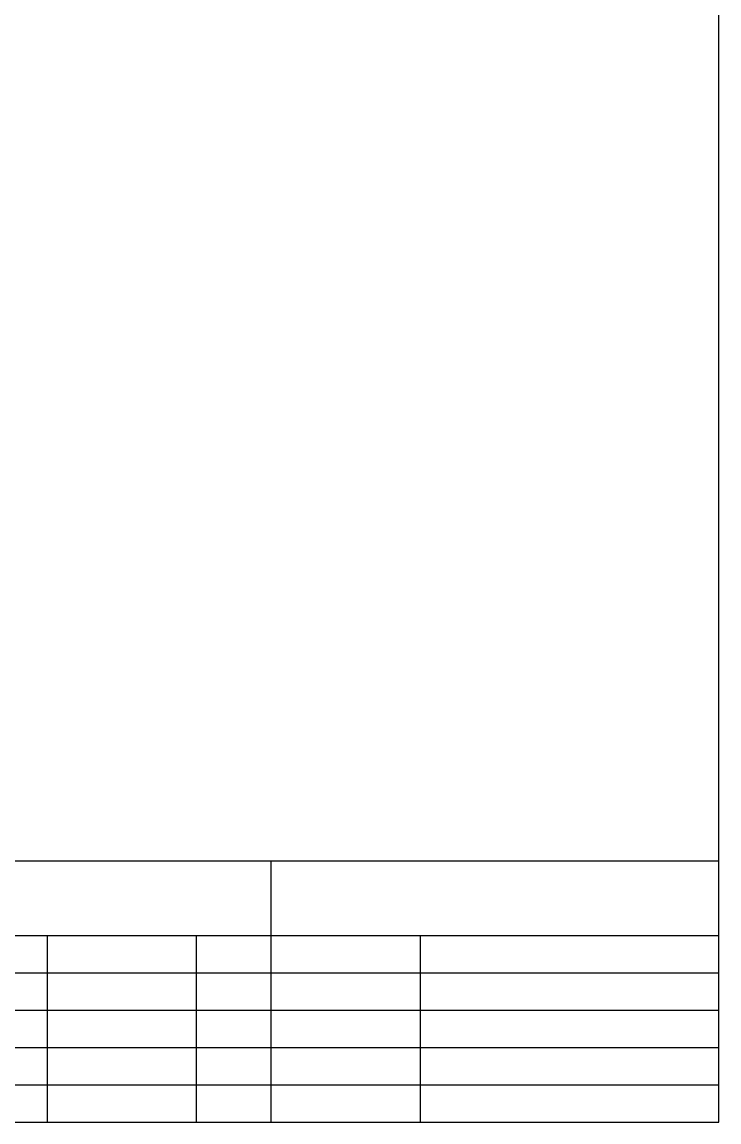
# Model space of a CAD drawing. Header units: millimetres. Extents: x 120 to 2409, y 30 to 1875.
# Drawn here: x 120.004027 to 120.005256, y 29.996198 to 29.998137 of the extents above; entities that cross this region are included whole.
import ezdxf

# ---------------------------------------------------------------- set-up
doc = ezdxf.new("R2010")
doc.units = ezdxf.units.MM
doc.header["$LTSCALE"] = 1e-07
doc.layers.add('专题图-单线图辅助线', color=7, linetype='Continuous')

msp = doc.modelspace()

# ---------------------------------------------------------------- linework, layer by layer
at = {"layer": '专题图-单线图辅助线', "color": 9, "true_color": 0xc0c0c0}
msp.add_lwpolyline([(119.9987446, 30.0008012), (119.9987446, 29.9961977), (120.0052558, 29.9961977), (120.0052558, 30.0008012), (119.9987446, 30.0008012)], close=True, dxfattribs=at)
for points in [[(120.0026245, 29.9965266), (120.0026245, 29.9966582), (120.0044664, 29.9966582)], [(120.0044664, 29.9965266), (120.0044664, 29.9966582), (120.0052558, 29.9966582)], [(120.0039402, 29.9964609), (120.0039402, 29.9965266), (120.0040717, 29.9965266)], [(120.0040717, 29.9964609), (120.0040717, 29.9965266), (120.0043349, 29.9965266)], [(120.0043349, 29.9964609), (120.0043349, 29.9965266), (120.0044664, 29.9965266)], [(120.0044664, 29.9964609), (120.0044664, 29.9965266), (120.0047296, 29.9965266)], [(120.0047296, 29.9964609), (120.0047296, 29.9965266), (120.0052558, 29.9965266)], [(120.0039402, 29.9963951), (120.0039402, 29.9964609), (120.0040717, 29.9964609)], [(120.0040717, 29.9963951), (120.0040717, 29.9964609), (120.0043349, 29.9964609)], [(120.0043349, 29.9963951), (120.0043349, 29.9964609), (120.0044664, 29.9964609)], [(120.0044664, 29.9963951), (120.0044664, 29.9964609), (120.0047296, 29.9964609)], [(120.0047296, 29.9963951), (120.0047296, 29.9964609), (120.0052558, 29.9964609)], [(120.0039402, 29.9963293), (120.0039402, 29.9963951), (120.0040717, 29.9963951)], [(120.0040717, 29.9963293), (120.0040717, 29.9963951), (120.0043349, 29.9963951)], [(120.0043349, 29.9963293), (120.0043349, 29.9963951), (120.0044664, 29.9963951)], [(120.0044664, 29.9963293), (120.0044664, 29.9963951), (120.0047296, 29.9963951)], [(120.0047296, 29.9963293), (120.0047296, 29.9963951), (120.0052558, 29.9963951)], [(120.0039402, 29.9962635), (120.0039402, 29.9963293), (120.0040717, 29.9963293)], [(120.0040717, 29.9962635), (120.0040717, 29.9963293), (120.0043349, 29.9963293)], [(120.0043349, 29.9962635), (120.0043349, 29.9963293), (120.0044664, 29.9963293)], [(120.0044664, 29.9962635), (120.0044664, 29.9963293), (120.0047296, 29.9963293)], [(120.0047296, 29.9962635), (120.0047296, 29.9963293), (120.0052558, 29.9963293)], [(120.0039402, 29.9961977), (120.0039402, 29.9962635), (120.0040717, 29.9962635)], [(120.0040717, 29.9961977), (120.0040717, 29.9962635), (120.0043349, 29.9962635)], [(120.0043349, 29.9961977), (120.0043349, 29.9962635), (120.0044664, 29.9962635)], [(120.0044664, 29.9961977), (120.0044664, 29.9962635), (120.0047296, 29.9962635)], [(120.0047296, 29.9961977), (120.0047296, 29.9962635), (120.0052558, 29.9962635)]]:
    msp.add_lwpolyline(points, dxfattribs=at)

doc.saveas('drawing.dxf')
